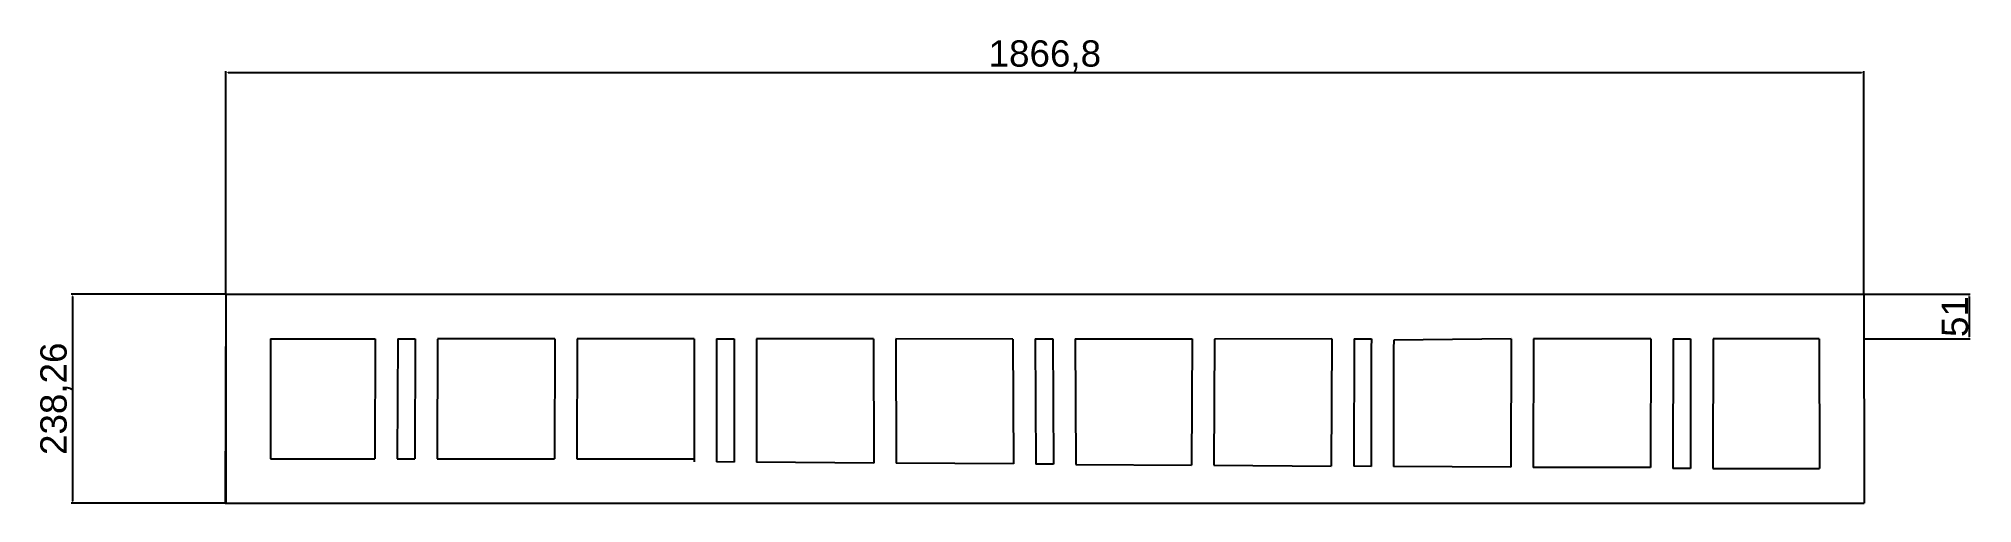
# Model space of a CAD drawing. Header units: millimetres. Extents: x 7118 to 9322, y 8588 to 9118.
import ezdxf

# ---------------------------------------------------------------- set-up
doc = ezdxf.new("R2010")
doc.units = ezdxf.units.MM
doc.layers.add('Dimensiune', color=14, linetype='Continuous')
doc.styles.get("Standard").update_dxf_attribs({"font": 'arial.ttf'})
doc.dimstyles.new('ISO-25', dxfattribs={"dimtxt": 2.5, "dimasz": 2.5, "dimexe": 1.25, "dimexo": 0.625, "dimtad": 1, "dimtxsty": 'Standard', "dimcen": 2.5, "dimadec": 0, "dimazin": 0, "dimtfac": 1, "dimtmove": 0, "dimatfit": 3, "dimfxl": 1, "dimarcsym": 0})

# ---------------------------------------------------------------- blocks, each defined once
blk = doc.blocks.new('*D13')
at = {"layer": 'Defpoints', "color": 0, "transparency": 16777216}
for p in [(9198.2, 9079.5), (7331.4, 8826.6), (9198.2, 8826.6)]:
    blk.add_point(p, dxfattribs=at)
at = {"layer": 'Dimensiune', "color": 0, "lineweight": -2, "transparency": 16777216}
for p, q in [((7331.4, 8827.2), (7331.4, 9080.8)), ((9198.2, 8827.2), (9198.2, 9080.8)), ((7333.9, 9079.5), (9195.7, 9079.5))]:
    blk.add_line(p, q, dxfattribs=at)
at = {"layer": 'Dimensiune', "color": 0, "transparency": 16777216}
for points in [[(7333.9, 9080), (7333.9, 9079.1), (7331.4, 9079.5)], [(9195.7, 9080), (9195.7, 9079.1), (9198.2, 9079.5)]]:
    blk.add_solid(points, dxfattribs=at)
at = {"layer": 'Dimensiune', "color": 0, "transparency": 16777216, "insert": (8264.8, 9098.2), "char_height": 30, "attachment_point": 5}
blk.add_mtext('1866,8', dxfattribs=at)
blk = doc.blocks.new('*D14')
at = {"layer": 'Defpoints', "color": 0, "transparency": 16777216}
for p in [(7331.4, 8826.6), (7156.4, 8588.3), (7330.8, 8588.3)]:
    blk.add_point(p, dxfattribs=at)
at = {"layer": 'Dimensiune', "color": 0, "lineweight": -2, "transparency": 16777216}
for p, q in [((7330.8, 8826.6), (7155.1, 8826.6)), ((7156.4, 8824.1), (7156.4, 8590.8)), ((7330.1, 8588.3), (7155.1, 8588.3))]:
    blk.add_line(p, q, dxfattribs=at)
at = {"layer": 'Dimensiune', "color": 0, "transparency": 16777216}
for points in [[(7156, 8824.1), (7156.8, 8824.1), (7156.4, 8826.6)], [(7156, 8590.8), (7156.8, 8590.8), (7156.4, 8588.3)]]:
    blk.add_solid(points, dxfattribs=at)
at = {"layer": 'Dimensiune', "color": 0, "transparency": 16777216, "insert": (7137.7, 8707.4), "char_height": 30, "attachment_point": 5, "rotation": 90}
blk.add_mtext('238,26', dxfattribs=at)
blk = doc.blocks.new('*D15')
at = {"layer": 'Defpoints', "color": 0, "transparency": 16777216}
for p in [(9198.2, 8826.6), (9198.3, 8775.6), (9318.2, 8775.6)]:
    blk.add_point(p, dxfattribs=at)
at = {"layer": 'Dimensiune', "color": 0, "lineweight": -2, "transparency": 16777216}
for p, q in [((9198.8, 8826.6), (9319.4, 8826.6)), ((9318.2, 8824.1), (9318.2, 8778.1)), ((9198.9, 8775.6), (9319.4, 8775.6))]:
    blk.add_line(p, q, dxfattribs=at)
at = {"layer": 'Dimensiune', "color": 0, "transparency": 16777216}
for points in [[(9317.7, 8824.1), (9318.6, 8824.1), (9318.2, 8826.6)], [(9317.7, 8778.1), (9318.6, 8778.1), (9318.2, 8775.6)]]:
    blk.add_solid(points, dxfattribs=at)
at = {"layer": 'Dimensiune', "color": 0, "transparency": 16777216, "insert": (9302.2, 8801.1), "char_height": 30, "attachment_point": 5, "rotation": 90}
blk.add_mtext('51', dxfattribs=at)

msp = doc.modelspace()

# ---------------------------------------------------------------- linework, layer by layer
for p, q in [((7331.386, 8826.576), (7330.763, 8588.313)), ((7331.386, 8826.576), (7355.636, 8826.576)), ((7331.386, 8826.576), (7331.386, 8588.313)), ((7355.636, 8826.576), (9198.184, 8826.576)), ((9198.184, 8826.576), (9198.717, 8588.313)), ((9198.184, 8826.576), (9198.717, 8588.313)), ((7382.386, 8775.576), (7501.726, 8775.576)), ((7382.386, 8775.576), (7382.386, 8638.989)), ((7501.727, 8775.677), (7501.183, 8639.072)), ((7527.226, 8775.576), (7526.682, 8638.97)), ((7527.226, 8775.576), (7547.226, 8775.576)), ((7547.226, 8775.576), (7546.682, 8638.97)), ((7572.726, 8775.474), (7572.182, 8638.869)), ((7706.15, 8775.597), (7572.727, 8775.597)), ((7706.15, 8775.597), (7705.922, 8638.992)), ((7731.65, 8775.555), (7731.422, 8638.949)), ((7865.074, 8775.595), (7731.65, 8775.555)), ((7865.074, 8775.595), (7864.971, 8635.542)), ((7890.574, 8775.576), (7890.471, 8635.37)), ((7890.574, 8775.576), (7910.574, 8775.576)), ((7910.574, 8775.576), (7910.647, 8635.302)), ((7936.074, 8775.589), (7936.147, 8635.251)), ((8069.498, 8775.548), (7936.074, 8775.589)), ((8069.498, 8775.548), (8069.804, 8634.164)), ((8094.998, 8775.603), (8095.304, 8633.992)), ((8228.423, 8775.447), (8094.998, 8775.603)), ((8228.423, 8775.447), (8229.142, 8633.092)), ((8253.922, 8775.576), (8254.643, 8632.92)), ((8253.922, 8775.576), (8273.922, 8775.576)), ((8273.922, 8775.576), (8274.644, 8632.786)), ((8299.422, 8775.705), (8300.145, 8632.614)), ((8299.423, 8775.576), (8432.846, 8775.576)), ((8432.847, 8775.661), (8431.89, 8631.676)), ((8458.346, 8775.491), (8457.39, 8631.608)), ((8591.77, 8775.66), (8458.346, 8775.491)), ((8591.77, 8775.66), (8591.293, 8630.656)), ((8617.27, 8775.576), (8616.792, 8630.484)), ((8617.27, 8775.576), (8637.27, 8775.576)), ((8637.27, 8775.576), (8636.705, 8765.592)), ((8662.729, 8774.133), (8662.204, 8764.866)), ((8796.427, 8775.619), (8662.729, 8774.133)), ((8796.427, 8775.619), (8795.934, 8629.236)), ((8821.927, 8775.533), (8821.434, 8629.15)), ((8955.351, 8775.607), (8821.927, 8775.533)), ((8955.351, 8775.607), (8955.173, 8629.15)), ((8980.851, 8775.576), (8980.672, 8628.024)), ((8980.851, 8775.576), (9000.851, 8775.576)), ((9000.851, 8775.576), (9000.672, 8627.969)), ((9026.351, 8775.545), (9026.172, 8627.938)), ((9147.298, 8775.571), (9026.351, 8775.545)), ((9147.298, 8775.571), (9147.628, 8627.938)), ((8636.705, 8765.592), (8636.665, 8630.35)), ((8662.204, 8764.866), (8662.165, 8630.179)), ((7382.386, 8638.989), (7501.183, 8639.072)), ((7526.682, 8638.97), (7546.682, 8638.97)), ((7572.182, 8638.97), (7705.922, 8638.992)), ((7731.422, 8638.949), (7864.974, 8638.949)), ((7910.647, 8635.234), (7890.471, 8635.37)), ((7910.647, 8635.302), (7910.647, 8635.234)), ((7936.147, 8635.251), (7936.146, 8635.063)), ((8069.804, 8634.164), (7936.146, 8635.063)), ((8229.142, 8633.092), (8095.304, 8633.992)), ((8274.644, 8632.786), (8254.643, 8632.92)), ((8300.145, 8632.614), (8431.89, 8631.676)), ((8457.39, 8631.608), (8457.39, 8631.556)), ((8457.39, 8631.608), (8591.293, 8630.656)), ((8636.665, 8630.35), (8616.792, 8630.484)), ((8795.934, 8629.279), (8662.165, 8630.179)), ((8955.173, 8629.15), (8821.434, 8629.15)), ((9000.672, 8627.969), (8980.672, 8628.024)), ((9026.172, 8627.938), (9147.628, 8627.938)), ((7330.763, 8588.313), (9198.717, 8588.313)), ((9147.716, 8588.313), (9147.717, 8588.199))]:
    msp.add_line(p, q)

# ---------------------------------------------------------------- dimensions: what is measured, and where the dimension line sits
at = {"layer": 'Dimensiune'}
dim = msp.add_linear_dim(base=(9198.184, 9079.543), p1=(7331.386, 8826.576), p2=(9198.184, 8826.576), dimstyle='ISO-25', override={"dimtxt": 30}, dxfattribs=at)
dim.commit()
dim.dimension.update_dxf_attribs({"geometry": '*D13', "text_midpoint": (8264.785, 9098.197)})
dim = msp.add_linear_dim(base=(7156.372, 8588.313), p1=(7331.386, 8826.576), p2=(7330.763, 8588.313), angle=90, dimstyle='ISO-25', override={"dimtxt": 30}, dxfattribs=at)
dim.commit()
dim.dimension.update_dxf_attribs({"geometry": '*D14', "text_midpoint": (7137.719, 8707.444)})
dim = msp.add_linear_dim(base=(9318.161, 8775.571), p1=(9198.184, 8826.576), p2=(9198.298, 8775.571), angle=90, text='51', dimstyle='ISO-25', override={"dimtxt": 30}, dxfattribs=at)
dim.commit()
dim.dimension.update_dxf_attribs({"geometry": '*D15', "text_midpoint": (9302.218, 8801.073)})

doc.saveas('drawing.dxf')
